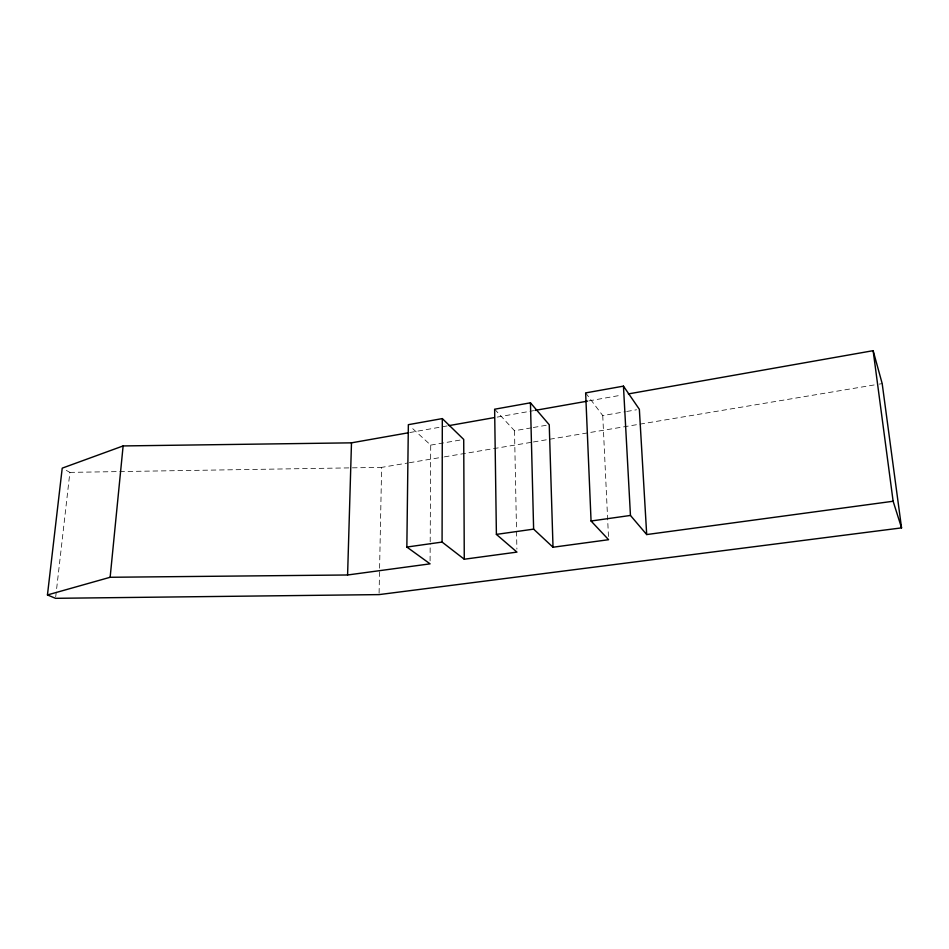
<?xml version="1.0" encoding="UTF-8"?>
<svg xmlns="http://www.w3.org/2000/svg" width="949" height="949" viewBox="0 0 949 949"><rect width="100%" height="100%" fill="white"/><g stroke="black" fill="none" stroke-linecap="round" stroke-linejoin="round"><path stroke-width="0.71" stroke-dasharray="4.75 3.56" d="M430.087 560.906L430.182 543.326M430.194 541.855L430.716 445.117L410.478 426.623M379.09 593.125L381.628 467.371L407.892 462.982M55.706 596.862L69.894 472.377L64.769 469.553M409.778 432.542L447.655 425.84M497.205 417.097L533.623 410.656M588.997 400.869L621.049 395.211M430.716 445.117L460.846 439.945M494.631 409.221L514.512 430.727L531.879 427.75M533.326 427.501L549.246 424.761M585.64 392.91L602.745 415.579L625.272 411.712M626.684 411.475L636.542 409.778M409.351 462.732L442.922 457.121M444.381 456.872L531.938 442.222M533.397 441.973L877.813 384.345M879.272 384.096L882.19 383.61M69.894 472.377L381.628 467.371M602.745 415.579L608.475 536.754M514.512 430.727L516.505 529.898M516.541 531.381L516.897 549.139"/><path stroke-width="1.42" d="M47.45 594.952L55.528 598.321L379.066 594.608L901.55 527.881L893.128 501.25L646.696 534.56L639.353 409.292L623.457 386.136L585.64 392.91L591.061 521.013L608.606 539.708L553.018 547.229L549.246 424.761L530.444 402.803L494.631 409.221L496.398 534.394L516.956 552.104L464.275 559.222L442.08 542.069L442.317 418.592L408.355 424.678L406.848 547.051L430.075 563.848L347.595 574.987L110.143 577.277L47.45 594.952L62.219 468.142L123.121 445.935L351.486 442.839L408.319 432.791M347.595 574.987L351.486 442.839M110.143 577.277L123.121 445.935M449.114 425.591L494.287 417.607M535.082 410.395L587.538 401.13M628.345 393.918L873.139 350.679L882.19 383.61L901.55 527.881M406.848 547.051L442.08 542.069M496.398 534.394L533.623 529.127L553.018 547.229M591.061 521.013L630.456 515.449L646.696 534.56M442.317 418.592L463.717 439.446L464.275 559.222M873.139 350.679L893.128 501.25M623.457 386.136L630.456 515.449M530.444 402.803L533.623 529.127"/></g></svg>
